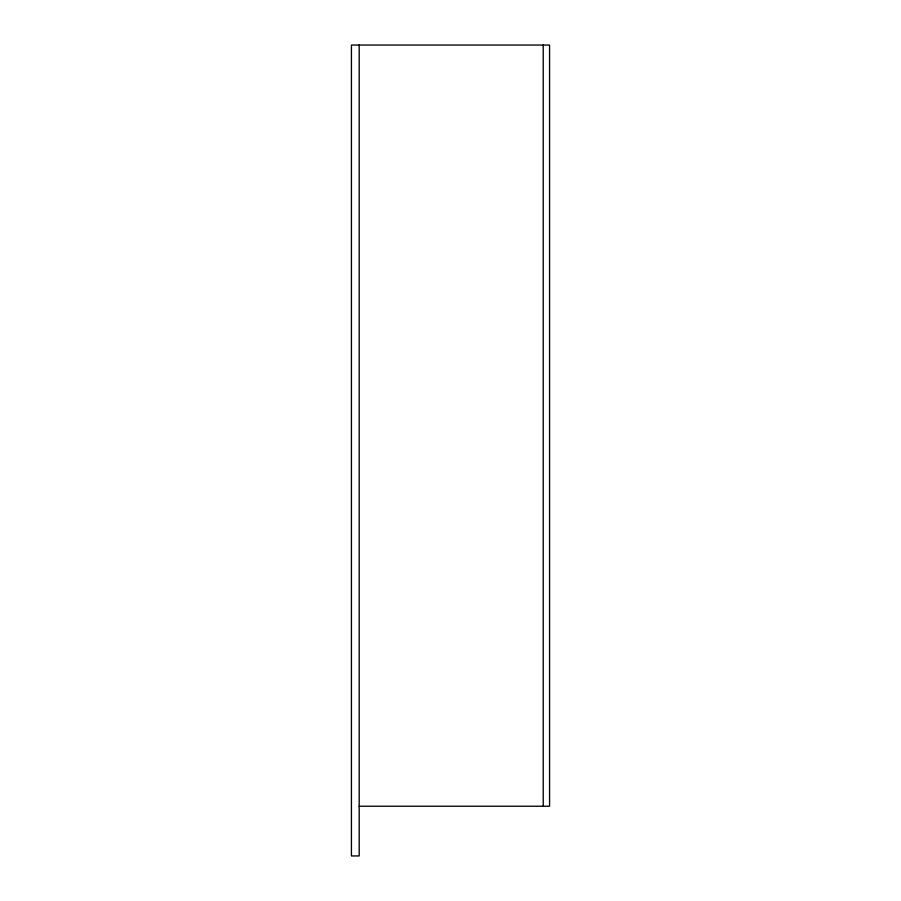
<?xml version="1.0" encoding="UTF-8"?>
<svg xmlns="http://www.w3.org/2000/svg" width="901" height="901" viewBox="0 0 901 901"><rect width="100%" height="100%" fill="white"/><g stroke="black" fill="none" stroke-linecap="round" stroke-linejoin="round"><path stroke-width="1.35" d="M359.184 806.237L549.576 806.237L549.576 45.05L351.424 45.05L351.424 855.95L359.184 855.95L359.184 45.05M543.224 45.05L543.224 806.237"/></g></svg>
